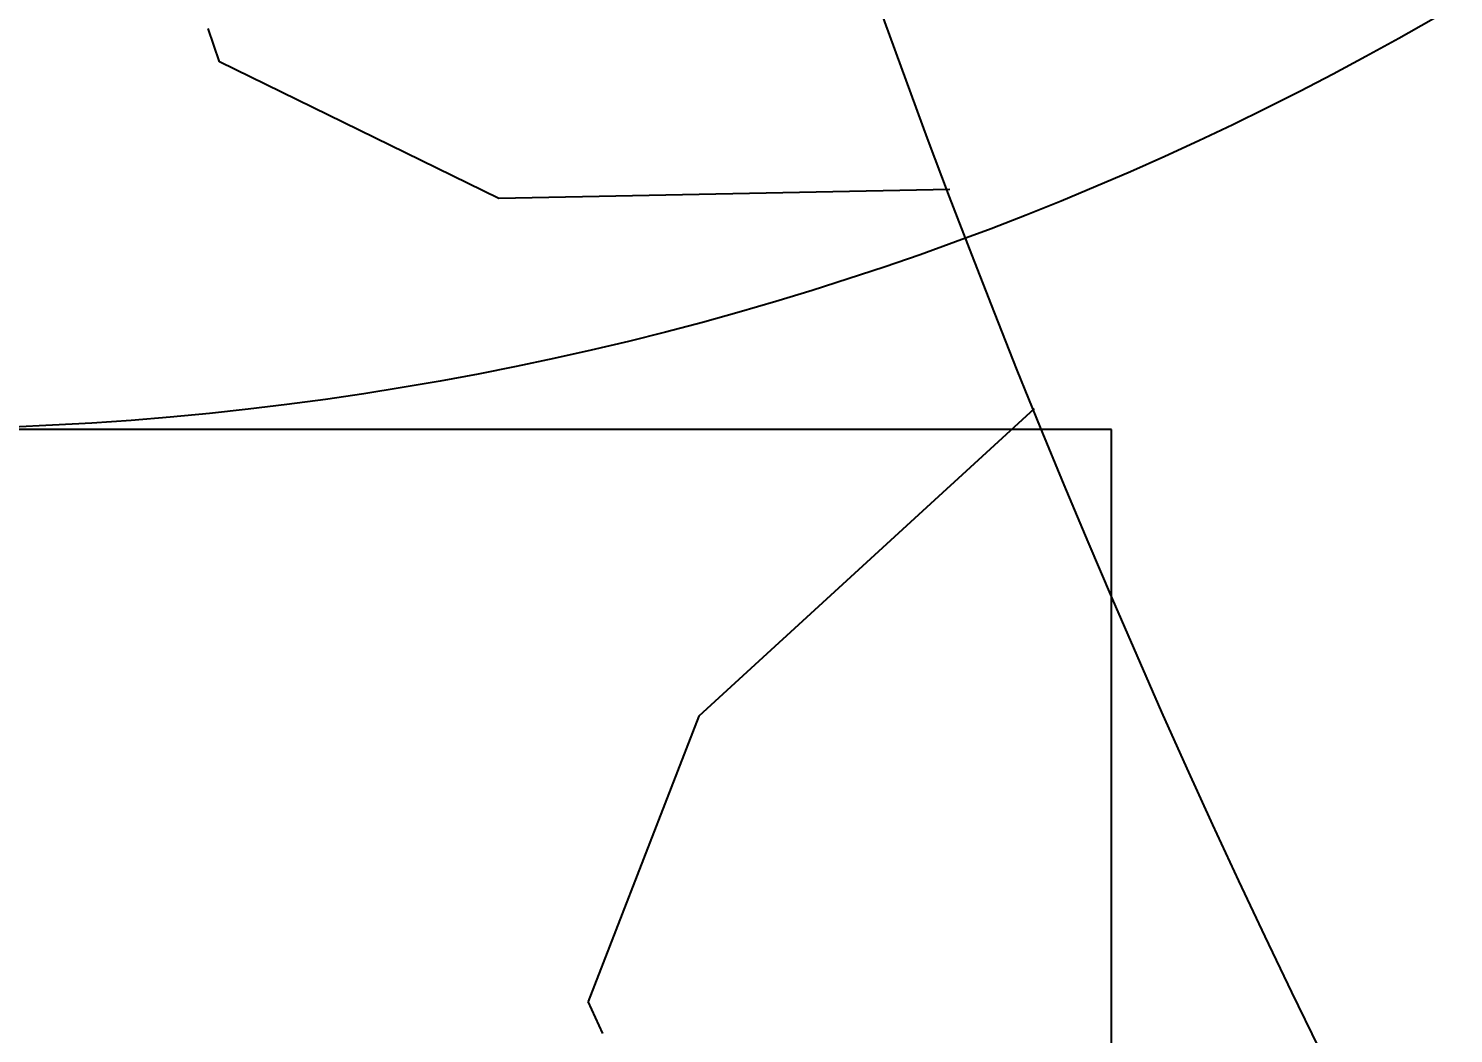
# Model space of a CAD drawing. Extents: x -381 to 213, y -63 to 250.
# Drawn here: x 11.04 to 19.81, y 121.83 to 128.01 of the extents above; entities that cross this region are included whole.
import ezdxf

# ---------------------------------------------------------------- set-up
doc = ezdxf.new("R2010")
doc.units = 0
doc.header["$MEASUREMENT"] = 0
doc.linetypes.add('K5LT_BASIC', pattern=[0])
doc.linetypes.add('K5LT_THIN', pattern=[0])
doc.layers.add('Системный слой', color=7, linetype='Continuous')
doc.styles.add('K5_DIMSTYLE', font='win_eskd.shx', dxfattribs={"width": 0.7, "oblique": 15, "bigfont": 'b_eskd.shx'})
doc.styles.add('K5_TEXTSTYLE', font='win_eskd.shx', dxfattribs={"width": 0.7, "oblique": 15, "bigfont": 'b_eskd.shx'})
doc.dimstyles.new('K5_DIMSTYLE14', dxfattribs={"dimtxt": 5, "dimasz": 1, "dimexe": 2, "dimexo": 0, "dimgap": 1, "dimtad": 1, "dimtxsty": 'K5_DIMSTYLE', "dimblk1": 'K5_OUTSIDE', "dimblk2": 'K5_OUTSIDE', "dimsah": 1, "dimcen": 5, "dimdle": 5, "dimclrd": 7, "dimclre": 7, "dimclrt": 7, "dimadec": 0, "dimazin": 0, "dimtfac": 0.666, "dimtdec": 4, "dimtmove": 0, "dimatfit": 3, "dimfxl": 0, "dimtvp": 1, "dimtolj": 1, "dimtzin": 0, "dimarcsym": 0})

# ---------------------------------------------------------------- blocks, each defined once
blk = doc.blocks.new('*D')
at = {"layer": 'Системный слой', "color": 7, "linetype": 'K5LT_THIN'}
for p, q in [((-149.0741, 155.3678), (-149.0741, 203.8911)), ((121.1107, 135.4469), (121.1107, 203.8911)), ((-149.0741, 201.8911), (-144.0741, 202.5493)), ((-144.0741, 202.5493), (-144.5741, 201.8911)), ((116.6107, 201.8911), (116.1107, 202.5493)), ((116.1107, 202.5493), (121.1107, 201.8911)), ((-144.0741, 201.2328), (-149.0741, 201.8911)), ((-149.0741, 201.8911), (121.1107, 201.8911)), ((-144.5741, 201.8911), (-144.0741, 201.2328)), ((121.1107, 201.8911), (116.1107, 201.2328)), ((116.1107, 201.2328), (116.6107, 201.8911)), ((-62.851, 194.6993), (-160.3974, 194.6993)), ((-159.0556, 189.6993), (-158.3974, 194.6993)), ((-158.3974, 194.6993), (-157.7391, 189.6993)), ((-158.3974, 194.6993), (-158.3974, 109.0957)), ((-158.3974, 190.1993), (-159.0556, 189.6993)), ((-157.7391, 189.6993), (-158.3974, 190.1993)), ((-158.3974, 109.0957), (-159.0556, 114.0957)), ((-159.0556, 114.0957), (-158.3974, 113.5957)), ((-158.3974, 113.5957), (-157.7391, 114.0957)), ((-157.7391, 114.0957), (-158.3974, 109.0957)), ((-51.1759, 109.0957), (-160.3974, 109.0957))]:
    blk.add_line(p, q, dxfattribs=at)
at = {"layer": 'Системный слой'}
for points in [[(-144.5741, 201.8911), (-144.0741, 202.5493), (-149.0741, 201.8911), (-144.5741, 201.8911)], [(121.1107, 201.8911), (116.6107, 201.8911), (116.1107, 202.5493), (121.1107, 201.8911)], [(-144.0741, 201.2328), (-144.5741, 201.8911), (-149.0741, 201.8911), (-144.0741, 201.2328)], [(116.6107, 201.8911), (121.1107, 201.8911), (116.1107, 201.2328), (116.6107, 201.8911)], [(-158.3974, 190.1993), (-158.3974, 194.6993), (-159.0556, 189.6993), (-158.3974, 190.1993)], [(-157.7391, 189.6993), (-158.3974, 194.6993), (-158.3974, 190.1993), (-157.7391, 189.6993)], [(-158.3974, 109.0957), (-158.3974, 113.5957), (-159.0556, 114.0957), (-158.3974, 109.0957)], [(-158.3974, 109.0957), (-157.7391, 114.0957), (-158.3974, 113.5957), (-158.3974, 109.0957)]]:
    blk.add_solid(points, dxfattribs=at)
at = {"layer": 'Системный слой', "color": 7, "style": 'K5_TEXTSTYLE', "oblique": 20, "width": 0.7}
blk.add_text('270,18', height=5, dxfattribs=at).set_placement((-22.6366, 204.4257))
blk.add_text('85,6', height=5, rotation=90, dxfattribs=at).set_placement((-160.9319, 145.9811))
blk = doc.blocks.new('K5_OUTSIDE')
at = {"color": 7, "linetype": 'K5LT_THIN'}
for p, q in [((0, 0), (-5, 0.6583)), ((-5, 0.6583), (-4.5, 0)), ((0, 0), (-7, 0)), ((-4.5, 0), (-5, -0.6583)), ((-5, -0.6583), (0, 0))]:
    blk.add_line(p, q, dxfattribs=at)
for points in [[(0, 0), (-4.5, 0), (-5, 0.6583), (0, 0)], [(-4.5, 0), (0, 0), (-5, -0.6583), (-4.5, 0)]]:
    blk.add_solid(points)
blk = doc.blocks.new('*U')
at = {"layer": 'Системный слой', "color": 5, "linetype": 'K5LT_BASIC'}
for p, q in [((31.0496, -15.4068), (30.9798, -15.2014)), ((31.0496, -15.4068), (30.9798, -15.2014)), ((36.5359, -17.6673), (21.5359, -17.6673)), ((36.5359, -27.6109), (36.5359, -17.6673)), ((33.4078, -21.3837), (33.3185, -21.1861)), ((33.4078, -21.3837), (33.3185, -21.1861))]:
    blk.add_line(p, q, dxfattribs=at)
for points in [[(35.5424, -16.1928), (32.7687, -16.2481), (31.0496, -15.4068)], [(35.5424, -16.1928), (32.7687, -16.2481), (31.0496, -15.4068)], [(36.0602, -17.5411), (33.9978, -19.431), (33.3185, -21.1861)], [(36.0602, -17.5411), (33.9978, -19.431), (33.3185, -21.1861)]]:
    blk.add_lwpolyline(points, dxfattribs=at)
blk = doc.blocks.new('*F')
at = {"layer": 'Системный слой', "color": 5, "linetype": 'K5LT_BASIC'}
for centre, radius in [((94.0125, 5.9815), 62.5341), ((94.0125, 5.9815), 62.5341), ((29.0451, 1.3327), 19)]:
    blk.add_circle(centre, radius, dxfattribs=at)
at = {"layer": 'Системный слой'}
blk.add_blockref('*U', (0, 0), dxfattribs=at)
blk.add_blockref('*U', (0, 0), dxfattribs=at)
blk.add_blockref('*U', (0, 0), dxfattribs=at)
blk.add_blockref('*U', (0, 0), dxfattribs=at)
blk.add_blockref('*U', (0, 0), dxfattribs=at)
blk.add_blockref('*U', (0, 0), dxfattribs=at)
blk.add_blockref('*U', (0, 0), dxfattribs=at)
blk.add_blockref('*U', (0, 0), dxfattribs=at)
blk.add_blockref('*U', (0, 0), dxfattribs=at)
blk.add_blockref('*U', (0, 0), dxfattribs=at)
blk.add_blockref('*U', (0, 0), dxfattribs=at)
blk.add_blockref('*U', (0, 0), dxfattribs=at)
blk.add_blockref('*U', (0, 0), dxfattribs=at)
blk.add_blockref('*U', (0, 0), dxfattribs=at)
blk.add_blockref('*U', (0, 0), dxfattribs=at)
blk.add_blockref('*U', (0, 0), dxfattribs=at)
blk.add_blockref('*U', (0, 0), dxfattribs=at)
blk.add_blockref('*U', (0, 0), dxfattribs=at)
blk.add_blockref('*U', (0, 0), dxfattribs=at)
blk.add_blockref('*U', (0, 0), dxfattribs=at)
blk.add_blockref('*U', (0, 0), dxfattribs=at)
blk.add_blockref('*U', (0, 0), dxfattribs=at)
blk.add_blockref('*U', (0, 0), dxfattribs=at)
blk.add_blockref('*U', (0, 0), dxfattribs=at)
blk.add_blockref('*U', (0, 0), dxfattribs=at)
blk.add_blockref('*U', (0, 0), dxfattribs=at)
blk.add_blockref('*U', (0, 0), dxfattribs=at)
blk.add_blockref('*U', (0, 0), dxfattribs=at)
blk.add_blockref('*U', (0, 0), dxfattribs=at)
blk.add_blockref('*U', (0, 0), dxfattribs=at)
blk.add_blockref('*U', (0, 0), dxfattribs=at)
blk.add_blockref('*U', (0, 0), dxfattribs=at)
blk.add_blockref('*U', (0, 0), dxfattribs=at)
blk.add_blockref('*U', (0, 0), dxfattribs=at)
blk.add_blockref('*U', (0, 0), dxfattribs=at)
blk.add_blockref('*U', (0, 0), dxfattribs=at)
blk.add_blockref('*U', (0, 0), dxfattribs=at)
blk.add_blockref('*U', (0, 0), dxfattribs=at)
blk.add_blockref('*U', (0, 0), dxfattribs=at)
blk.add_blockref('*U', (0, 0), dxfattribs=at)
blk.add_blockref('*U', (0, 0), dxfattribs=at)
blk.add_blockref('*U', (0, 0), dxfattribs=at)
blk.add_blockref('*U', (0, 0), dxfattribs=at)
blk.add_blockref('*U', (0, 0), dxfattribs=at)
blk.add_blockref('*U', (0, 0), dxfattribs=at)
blk.add_blockref('*U', (0, 0), dxfattribs=at)
blk.add_blockref('*U', (0, 0), dxfattribs=at)
blk.add_blockref('*U', (0, 0), dxfattribs=at)
blk.add_blockref('*U', (0, 0), dxfattribs=at)
blk.add_blockref('*U', (0, 0), dxfattribs=at)
blk.add_blockref('*U', (0, 0), dxfattribs=at)
blk.add_blockref('*U', (0, 0), dxfattribs=at)
blk.add_blockref('*U', (0, 0), dxfattribs=at)
blk.add_blockref('*U', (0, 0), dxfattribs=at)
blk.add_blockref('*U', (0, 0), dxfattribs=at)
blk.add_blockref('*U', (0, 0), dxfattribs=at)
blk.add_blockref('*U', (0, 0), dxfattribs=at)
blk.add_blockref('*U', (0, 0), dxfattribs=at)
blk.add_blockref('*U', (0, 0), dxfattribs=at)
blk.add_blockref('*U', (0, 0), dxfattribs=at)
blk.add_blockref('*U', (0, 0), dxfattribs=at)
blk.add_blockref('*U', (0, 0), dxfattribs=at)
blk.add_blockref('*U', (0, 0), dxfattribs=at)
blk.add_blockref('*U', (0, 0), dxfattribs=at)
blk.add_blockref('*U', (0, 0), dxfattribs=at)
blk.add_blockref('*U', (0, 0), dxfattribs=at)
blk.add_blockref('*U', (0, 0), dxfattribs=at)
blk.add_blockref('*U', (0, 0), dxfattribs=at)
blk.add_blockref('*U', (0, 0), dxfattribs=at)
blk.add_blockref('*U', (0, 0), dxfattribs=at)
blk.add_blockref('*U', (0, 0), dxfattribs=at)
blk.add_blockref('*U', (0, 0), dxfattribs=at)
blk.add_blockref('*U', (0, 0), dxfattribs=at)
blk.add_blockref('*U', (0, 0), dxfattribs=at)
blk.add_blockref('*U', (0, 0), dxfattribs=at)
blk.add_blockref('*U', (0, 0), dxfattribs=at)
blk.add_blockref('*U', (0, 0), dxfattribs=at)
blk.add_blockref('*U', (0, 0), dxfattribs=at)
blk.add_blockref('*U', (0, 0), dxfattribs=at)
blk.add_blockref('*U', (0, 0), dxfattribs=at)
blk.add_blockref('*U', (0, 0), dxfattribs=at)
blk.add_blockref('*U', (0, 0), dxfattribs=at)
blk.add_blockref('*U', (0, 0), dxfattribs=at)
blk.add_blockref('*U', (0, 0), dxfattribs=at)
blk.add_blockref('*U', (0, 0), dxfattribs=at)
blk.add_blockref('*U', (0, 0), dxfattribs=at)
blk.add_blockref('*U', (0, 0), dxfattribs=at)
blk.add_blockref('*U', (0, 0), dxfattribs=at)
blk.add_blockref('*U', (0, 0), dxfattribs=at)
blk.add_blockref('*U', (0, 0), dxfattribs=at)
blk.add_blockref('*U', (0, 0), dxfattribs=at)
blk.add_blockref('*U', (0, 0), dxfattribs=at)
blk.add_blockref('*U', (0, 0), dxfattribs=at)
blk.add_blockref('*U', (0, 0), dxfattribs=at)
blk.add_blockref('*U', (0, 0), dxfattribs=at)
blk.add_blockref('*U', (0, 0), dxfattribs=at)
blk.add_blockref('*U', (0, 0), dxfattribs=at)
blk.add_blockref('*U', (0, 0), dxfattribs=at)
blk.add_blockref('*U', (0, 0), dxfattribs=at)
blk.add_blockref('*U', (0, 0), dxfattribs=at)
blk.add_blockref('*U', (0, 0), dxfattribs=at)
blk.add_blockref('*U', (0, 0), dxfattribs=at)
blk.add_blockref('*U', (0, 0), dxfattribs=at)
blk.add_blockref('*U', (0, 0), dxfattribs=at)
blk.add_blockref('*U', (0, 0), dxfattribs=at)
blk.add_blockref('*U', (0, 0), dxfattribs=at)
blk.add_blockref('*U', (0, 0), dxfattribs=at)
blk.add_blockref('*U', (0, 0), dxfattribs=at)
blk.add_blockref('*U', (0, 0), dxfattribs=at)
blk.add_blockref('*U', (0, 0), dxfattribs=at)
blk.add_blockref('*U', (0, 0), dxfattribs=at)
blk.add_blockref('*U', (0, 0), dxfattribs=at)
blk.add_blockref('*U', (0, 0), dxfattribs=at)
blk.add_blockref('*U', (0, 0), dxfattribs=at)
blk.add_blockref('*U', (0, 0), dxfattribs=at)
blk.add_blockref('*U', (0, 0), dxfattribs=at)
blk.add_blockref('*U', (0, 0), dxfattribs=at)
blk.add_blockref('*U', (0, 0), dxfattribs=at)
blk.add_blockref('*U', (0, 0), dxfattribs=at)
blk.add_blockref('*U', (0, 0), dxfattribs=at)
blk.add_blockref('*U', (0, 0), dxfattribs=at)
blk.add_blockref('*U', (0, 0), dxfattribs=at)
blk.add_blockref('*U', (0, 0), dxfattribs=at)
blk.add_blockref('*U', (0, 0), dxfattribs=at)
blk.add_blockref('*U', (0, 0), dxfattribs=at)
blk.add_blockref('*U', (0, 0), dxfattribs=at)
blk.add_blockref('*U', (0, 0), dxfattribs=at)
blk.add_blockref('*U', (0, 0), dxfattribs=at)
blk.add_blockref('*U', (0, 0), dxfattribs=at)
blk.add_blockref('*U', (0, 0), dxfattribs=at)
blk.add_blockref('*U', (0, 0), dxfattribs=at)
blk.add_blockref('*U', (0, 0), dxfattribs=at)
blk.add_blockref('*U', (0, 0), dxfattribs=at)
blk.add_blockref('*U', (0, 0), dxfattribs=at)
blk.add_blockref('*U', (0, 0), dxfattribs=at)
blk.add_blockref('*U', (0, 0), dxfattribs=at)
blk.add_blockref('*U', (0, 0), dxfattribs=at)
blk.add_blockref('*U', (0, 0), dxfattribs=at)
blk.add_blockref('*U', (0, 0), dxfattribs=at)
blk.add_blockref('*U', (0, 0), dxfattribs=at)
blk.add_blockref('*U', (0, 0), dxfattribs=at)
blk.add_blockref('*U', (0, 0), dxfattribs=at)
blk.add_blockref('*U', (0, 0), dxfattribs=at)
blk.add_blockref('*U', (0, 0), dxfattribs=at)
blk.add_blockref('*U', (0, 0), dxfattribs=at)
blk.add_blockref('*U', (0, 0), dxfattribs=at)
blk.add_blockref('*U', (0, 0), dxfattribs=at)
blk.add_blockref('*U', (0, 0), dxfattribs=at)
blk.add_blockref('*U', (0, 0), dxfattribs=at)
blk.add_blockref('*U', (0, 0), dxfattribs=at)
blk.add_blockref('*U', (0, 0), dxfattribs=at)
blk.add_blockref('*U', (0, 0), dxfattribs=at)
blk.add_blockref('*U', (0, 0), dxfattribs=at)
blk.add_blockref('*U', (0, 0), dxfattribs=at)
blk.add_blockref('*U', (0, 0), dxfattribs=at)
blk.add_blockref('*U', (0, 0), dxfattribs=at)
blk.add_blockref('*U', (0, 0), dxfattribs=at)
blk.add_blockref('*U', (0, 0), dxfattribs=at)
blk.add_blockref('*U', (0, 0), dxfattribs=at)
blk.add_blockref('*U', (0, 0), dxfattribs=at)
blk.add_blockref('*U', (0, 0), dxfattribs=at)
blk.add_blockref('*U', (0, 0), dxfattribs=at)
blk.add_blockref('*U', (0, 0), dxfattribs=at)
blk.add_blockref('*U', (0, 0), dxfattribs=at)
blk.add_blockref('*U', (0, 0), dxfattribs=at)
blk.add_blockref('*U', (0, 0), dxfattribs=at)
blk.add_blockref('*U', (0, 0), dxfattribs=at)
blk.add_blockref('*U', (0, 0), dxfattribs=at)
blk.add_blockref('*U', (0, 0), dxfattribs=at)
blk.add_blockref('*U', (0, 0), dxfattribs=at)
blk.add_blockref('*U', (0, 0), dxfattribs=at)
blk.add_blockref('*U', (0, 0), dxfattribs=at)
blk.add_blockref('*U', (0, 0), dxfattribs=at)
blk.add_blockref('*U', (0, 0), dxfattribs=at)
blk.add_blockref('*U', (0, 0), dxfattribs=at)
blk.add_blockref('*U', (0, 0), dxfattribs=at)
blk.add_blockref('*U', (0, 0), dxfattribs=at)
blk.add_blockref('*U', (0, 0), dxfattribs=at)
blk.add_blockref('*U', (0, 0), dxfattribs=at)
blk.add_blockref('*U', (0, 0), dxfattribs=at)
blk.add_blockref('*U', (0, 0), dxfattribs=at)
blk.add_blockref('*U', (0, 0), dxfattribs=at)
blk.add_blockref('*U', (0, 0), dxfattribs=at)
blk.add_blockref('*U', (0, 0), dxfattribs=at)
blk.add_blockref('*U', (0, 0), dxfattribs=at)
blk.add_blockref('*U', (0, 0), dxfattribs=at)
blk.add_blockref('*U', (0, 0), dxfattribs=at)
blk.add_blockref('*U', (0, 0), dxfattribs=at)
blk.add_blockref('*U', (0, 0), dxfattribs=at)
blk.add_blockref('*U', (0, 0), dxfattribs=at)
blk.add_blockref('*U', (0, 0), dxfattribs=at)
blk.add_blockref('*U', (0, 0), dxfattribs=at)
blk.add_blockref('*U', (0, 0), dxfattribs=at)
blk.add_blockref('*U', (0, 0), dxfattribs=at)
blk.add_blockref('*U', (0, 0), dxfattribs=at)
blk.add_blockref('*U', (0, 0), dxfattribs=at)
blk.add_blockref('*U', (0, 0), dxfattribs=at)
blk.add_blockref('*U', (0, 0), dxfattribs=at)
blk.add_blockref('*U', (0, 0), dxfattribs=at)
blk.add_blockref('*U', (0, 0), dxfattribs=at)
blk.add_blockref('*U', (0, 0), dxfattribs=at)
blk.add_blockref('*U', (0, 0), dxfattribs=at)
blk.add_blockref('*U', (0, 0), dxfattribs=at)
blk.add_blockref('*U', (0, 0), dxfattribs=at)
blk.add_blockref('*U', (0, 0), dxfattribs=at)
blk.add_blockref('*U', (0, 0), dxfattribs=at)
blk.add_blockref('*U', (0, 0), dxfattribs=at)

msp = doc.modelspace()

# ---------------------------------------------------------------- block references
at = {"layer": 'Системный слой'}
msp.add_blockref('*F', (-18.8309, 143.2163), dxfattribs=at)

# ---------------------------------------------------------------- dimensions: what is measured, and where the dimension line sits
dim = msp.add_linear_dim(base=(-149.0741, 201.8911), p1=(-149.0741, 155.3678), p2=(121.1107, 135.4469), dimstyle='K5_DIMSTYLE14', override={"dimpost": ' '}, dxfattribs=at)
dim.commit()
dim.dimension.update_dxf_attribs({"geometry": '*D', "text_midpoint": (-22.6366, 204.4257), "dimtype": 160})
dim = msp.add_linear_dim(base=(-158.3974, 194.6993), p1=(-62.851, 194.6993), p2=(-51.1759, 109.0957), angle=90, dimstyle='K5_DIMSTYLE14', override={"dimpost": ' '}, dxfattribs=at)
dim.commit()
dim.dimension.update_dxf_attribs({"geometry": '*D', "text_midpoint": (-160.9319, 145.9811), "dimtype": 160})

doc.saveas('drawing.dxf')
